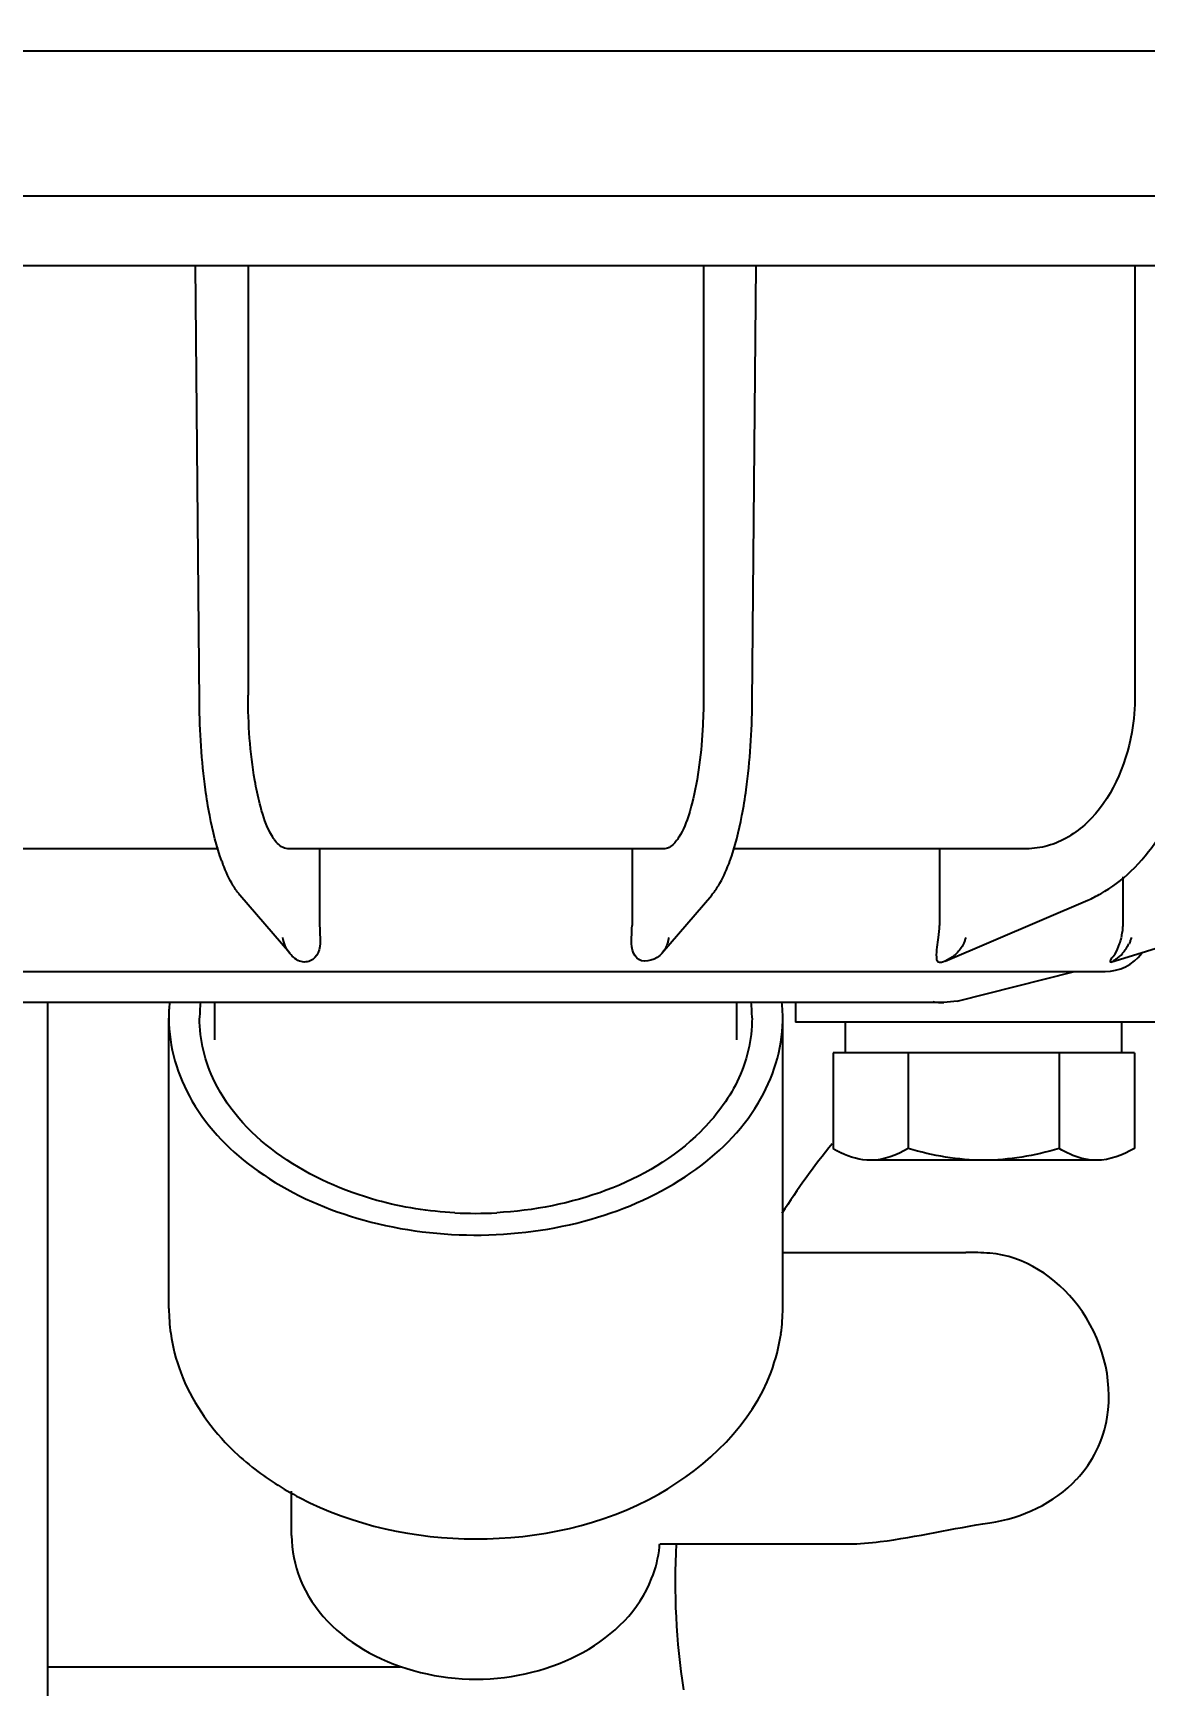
# Model space of a CAD drawing. Header units: millimetres. Extents: x 9130 to 9550, y -18883 to -17651.
# Drawn here: x 9351.85 to 9352.574, y -18046.759 to -18045.682 of the extents above; entities that cross this region are included whole.
import ezdxf

# ---------------------------------------------------------------- set-up
doc = ezdxf.new("R2010")
doc.units = ezdxf.units.MM
doc.layers.add('3551370_DKREDXF_CONTINUOUS_LINE', color=7, linetype='Continuous')
doc.layers.add('3884027_DKREDXF_CONTINUOUS_LINE', color=7, linetype='Continuous')
doc.styles.add('KOTE ZA MONNTAZU', font='simplex.shx', dxfattribs={"width": 0.7, "oblique": 8, "height": 3})
doc.dimstyles.new('KOTE ZA MONTAZU u cm', dxfattribs={"dimscale": 0, "dimtxt": 1.5, "dimasz": 1.5, "dimexe": 0.8, "dimexo": 0.1, "dimgap": 1, "dimtad": 1, "dimdec": 1, "dimlfac": 10, "dimzin": 12, "dimdsep": 46, "dimtxsty": 'KOTE ZA MONNTAZU', "dimcen": 1.5, "dimclrt": 1, "dimadec": 0, "dimazin": 0, "dimtfac": 1, "dimtdec": 1, "dimtmove": 0, "dimatfit": 3, "dimfxl": 1, "dimtolj": 2, "dimtzin": 0, "dimarcsym": 0})

# ---------------------------------------------------------------- blocks, each defined once
blk = doc.blocks.new('*D1102')
at = {"color": 0, "lineweight": -2, "transparency": 16777216}
for p, q in [((9345.4099, -18047.6265), (9345.4099, -18048.7074)), ((9359.4099, -18047.6265), (9359.4099, -18048.7074)), ((9346.0099, -18048.5074), (9358.8099, -18048.5074))]:
    blk.add_line(p, q, dxfattribs=at)
at = {"color": 0, "transparency": 16777216}
for points in [[(9346.0099, -18048.4074), (9346.0099, -18048.6074), (9345.4099, -18048.5074)], [(9358.8099, -18048.4074), (9358.8099, -18048.6074), (9359.4099, -18048.5074)]]:
    blk.add_solid(points, dxfattribs=at)
at = {"layer": 'Defpoints', "color": 0, "transparency": 16777216}
for p in [(9345.4099, -18047.5265), (9359.4099, -18047.5265), (9359.4099, -18048.5074)]:
    blk.add_point(p, dxfattribs=at)
at = {"color": 1, "transparency": 16777216, "insert": (9352.4099, -18047.7074), "char_height": 3, "width": 6.923188, "attachment_point": 5, "style": 'KOTE ZA MONNTAZU'}
blk.add_mtext('\\A2;{\\H0.4x;140 cm}', dxfattribs=at)

msp = doc.modelspace()

# ---------------------------------------------------------------- linework, layer by layer
at = {"layer": '3551370_DKREDXF_CONTINUOUS_LINE', "color": 6, "linetype": 'Continuous'}
msp.add_line((9351.8589, -18046.3138), (9351.8589, -18046.8381), dxfattribs=at)
at = {"layer": '3884027_DKREDXF_CONTINUOUS_LINE', "color": 6, "linetype": 'Continuous'}
for p, q in [((9351.391, -18045.6935), (9352.885, -18045.6935)), ((9351.4077, -18045.788), (9352.8684, -18045.788)), ((9351.4532, -18045.8335), (9352.8229, -18045.8335)), ((9351.958, -18046.1181), (9351.9554, -18045.8335)), ((9351.9897, -18045.8335), (9351.9897, -18046.1135)), ((9352.2864, -18045.8335), (9352.2864, -18046.1135)), ((9352.3181, -18046.1181), (9352.3207, -18045.8335)), ((9352.5675, -18045.8335), (9352.5675, -18046.1135)), ((9351.9704, -18046.2135), (9351.7793, -18046.2135)), ((9352.2605, -18046.2135), (9352.0156, -18046.2135)), ((9352.0363, -18046.2135), (9352.0363, -18046.2635)), ((9352.2398, -18046.2135), (9352.2398, -18046.2635)), ((9352.4968, -18046.2135), (9352.3057, -18046.2135)), ((9352.4402, -18046.2135), (9352.4402, -18046.2635)), ((9352.5596, -18046.2317), (9352.5596, -18046.2635)), ((9352.0169, -18046.2816), (9351.9844, -18046.2437)), ((9352.2592, -18046.2816), (9352.2917, -18046.2437)), ((9352.4438, -18046.2868), (9352.5368, -18046.247)), ((9352.5517, -18046.2875), (9352.6797, -18046.2475)), ((9351.728, -18046.2935), (9352.548, -18046.2935)), ((9352.4516, -18046.3128), (9352.528, -18046.2935)), ((9352.443, -18046.3138), (9351.833, -18046.3138)), ((9351.968, -18046.338), (9351.968, -18046.3138)), ((9352.308, -18046.338), (9352.308, -18046.3138)), ((9352.3464, -18046.3138), (9352.3464, -18046.3265)), ((9352.4516, -18046.3128), (9352.443, -18046.3138)), ((9351.938, -18046.513), (9351.938, -18046.3238)), ((9352.338, -18046.513), (9352.338, -18046.3238)), ((9353.0894, -18046.3265), (9352.3464, -18046.3265)), ((9352.3789, -18046.3465), (9352.3789, -18046.3265)), ((9352.5589, -18046.3465), (9352.5589, -18046.3265)), ((9352.3708, -18046.3465), (9352.3708, -18046.4089)), ((9352.4198, -18046.3465), (9352.4198, -18046.4089)), ((9352.518, -18046.3465), (9352.518, -18046.4089)), ((9352.5671, -18046.3465), (9352.5671, -18046.4089)), ((9352.5425, -18046.4165), (9352.3953, -18046.4165)), ((9352.338, -18046.4765), (9352.4574, -18046.4765)), ((9352.018, -18046.661), (9352.018, -18046.6322)), ((9352.258, -18046.6665), (9352.3811, -18046.6665)), ((9351.8589, -18046.7466), (9352.0889, -18046.7466))]:
    msp.add_line(p, q, dxfattribs=at)
at = {"layer": '3884027_DKREDXF_CONTINUOUS_LINE', "color": 7, "linetype": 'Continuous'}
msp.add_line((9352.5671, -18046.3465), (9352.3708, -18046.3465), dxfattribs=at)
at = {"layer": '3884027_DKREDXF_CONTINUOUS_LINE', "color": 6, "linetype": 'Continuous'}
for centre, radius, start, end in [((9352.0893, -18046.179), 0.1243, 200.0661, 200.9758), ((9352.1868, -18046.179), 0.1243, 339.0242, 339.9339), ((9352.5026, -18046.1674), 0.0866, 293.1926, 299.4427), ((9352.1485, -18046.2636), 0.1122, 179.9687, 183.9312), ((9352.1276, -18046.2636), 0.1122, 356.0688, 0.0313), ((9352.3984, -18046.2635), 0.0418, 349.3378, 0.0339), ((9352.5286, -18046.2635), 0.0311, 352.4944, 359.9806), ((9352.508, -18046.2581), 0.0524, 340.5302, 345.4435), ((9352.5287, -18046.2635), 0.0309, 345.5227, 352.5187), ((9352.4358, -18046.2663), 0.0218, 310.0052, 315.4101), ((9352.548, -18046.2635), 0.03, 270, 322.7894), ((9352.5406, -18046.265), 0.0252, 305.6587, 318.4205), ((9352.5392, -18046.2637), 0.027, 318.4148, 334.2474), ((9352.0383, -18046.3238), 0.1003, 174.2613, 179.9922), ((9352.0484, -18046.3238), 0.0903, 173.6171, 179.989), ((9352.2277, -18046.3238), 0.0903, 0.011, 6.3829), ((9352.2377, -18046.3238), 0.1003, 0.0078, 5.7387), ((9352.443, -18046.2788), 0.035, 258.1155, 270), ((9352.2383, -18046.3238), 0.0997, 358.9612, 359.9998), ((9352.7179, -18046.6915), 0.45, 140.5822, 147.7112), ((9352.138, -18046.1967), 0.2544, 266.9292, 273.0708), ((9352.0535, -18046.513), 0.1154, 180.0211, 188.1558), ((9352.2226, -18046.513), 0.1154, 351.8473, 359.9785), ((9352.0579, -18046.5122), 0.1199, 188.2155, 200.8269), ((9352.2183, -18046.5122), 0.1198, 339.3025, 351.79), ((9352.4729, -18046.5715), 0.0775, 316.9429, 350.8663), ((9352.1828, -18046.6609), 0.0753, 354.3698, 355.686), ((9352.7179, -18046.6915), 0.45, 176.8153, 188.949)]:
    msp.add_arc(centre, radius, start, end, dxfattribs=at)
for points, knots in [([(9351.9647, -18046.1919), (9351.9636, -18046.1863), (9351.9597, -18046.1619), (9351.9582, -18046.1371), (9351.958, -18046.1181)], [0, 0, 0, 0, 0.230283, 1, 1, 1, 1]), ([(9351.9973, -18046.1842), (9351.996, -18046.1792), (9351.9912, -18046.1559), (9351.9897, -18046.1321), (9351.9897, -18046.1135)], [0, 0, 0, 0, 0.217511, 1, 1, 1, 1]), ([(9352.2864, -18046.1135), (9352.2864, -18046.12), (9352.2858, -18046.1437), (9352.2831, -18046.1675), (9352.2788, -18046.1842)], [0, 0, 0, 0, 0.274081, 1, 1, 1, 1]), ([(9352.3114, -18046.1919), (9352.3125, -18046.1863), (9352.3164, -18046.1619), (9352.3179, -18046.1371), (9352.3181, -18046.1181)], [0, 0, 0, 0, 0.230283, 1, 1, 1, 1]), ([(9352.5675, -18046.1135), (9352.5675, -18046.1216), (9352.565, -18046.1515), (9352.552, -18046.1816), (9352.5361, -18046.1967)], [0, 0, 0, 0, 0.270628, 1, 1, 1, 1]), ([(9352.5649, -18046.2281), (9352.5715, -18046.2218), (9352.5963, -18046.1912), (9352.6071, -18046.1509), (9352.6083, -18046.1209)], [0, 0, 0, 0, 0.233551, 1, 1, 1, 1]), ([(9352.0057, -18046.2059), (9352.0048, -18046.2045), (9352.0012, -18046.1977), (9351.9988, -18046.1902), (9351.9973, -18046.1842)], [0, 0, 0, 0, 0.205255, 1, 1, 1, 1]), ([(9352.2788, -18046.1842), (9352.2783, -18046.1864), (9352.2761, -18046.1939), (9352.2733, -18046.2013), (9352.2704, -18046.2059)], [0, 0, 0, 0, 0.294356, 1, 1, 1, 1]), ([(9352.0156, -18046.2135), (9352.0127, -18046.2135), (9352.0087, -18046.2105), (9352.0064, -18046.207), (9352.0057, -18046.2059)], [0, 0, 0, 0, 0.679834, 1, 1, 1, 1]), ([(9352.2635, -18046.2128), (9352.2631, -18046.213), (9352.2621, -18046.2134), (9352.261, -18046.2135), (9352.2605, -18046.2135)], [0, 0, 0, 0, 0.511436, 1, 1, 1, 1]), ([(9352.2656, -18046.2116), (9352.2652, -18046.2118), (9352.2646, -18046.2123), (9352.2639, -18046.2127), (9352.2635, -18046.2128)], [0, 0, 0, 0, 0.515763, 1, 1, 1, 1]), ([(9352.0366, -18046.2713), (9352.0369, -18046.2763), (9352.0355, -18046.2861), (9352.0233, -18046.2883), (9352.0189, -18046.284), (9352.0169, -18046.2817)], [0, 0, 0, 0, 0.474655, 0.715032, 1, 1, 1, 1]), ([(9352.2593, -18046.2817), (9352.256, -18046.2857), (9352.2411, -18046.2906), (9352.2392, -18046.2763), (9352.2395, -18046.2713)], [0, 0, 0, 0, 0.503447, 1, 1, 1, 1]), ([(9352.2637, -18046.2713), (9352.2636, -18046.272), (9352.2634, -18046.2734), (9352.263, -18046.2748), (9352.2628, -18046.2755)], [0, 0, 0, 0, 0.500465, 1, 1, 1, 1]), ([(9352.4572, -18046.2713), (9352.457, -18046.272), (9352.4566, -18046.2734), (9352.4561, -18046.2748), (9352.4557, -18046.2755)], [0, 0, 0, 0, 0.49679, 1, 1, 1, 1]), ([(9352.5651, -18046.2713), (9352.5649, -18046.272), (9352.5645, -18046.2734), (9352.5639, -18046.2748), (9352.5636, -18046.2755)], [0, 0, 0, 0, 0.499028, 1, 1, 1, 1]), ([(9352.4438, -18046.2867), (9352.4424, -18046.2873), (9352.4387, -18046.2888), (9352.4383, -18046.2853), (9352.4383, -18046.2842)], [0, 0, 0, 0, 0.586801, 1, 1, 1, 1]), ([(9352.5517, -18046.2875), (9352.5513, -18046.2876), (9352.5524, -18046.2837), (9352.5537, -18046.2834), (9352.5545, -18046.282)], [0, 0, 0, 0, 0.219362, 1, 1, 1, 1]), ([(9352.5553, -18046.2854), (9352.5546, -18046.2859), (9352.5535, -18046.2866), (9352.5523, -18046.2873), (9352.5517, -18046.2875)], [0, 0, 0, 0, 0.571075, 1, 1, 1, 1]), ([(9351.938, -18046.3238), (9351.938, -18046.3425), (9351.9501, -18046.3826), (9351.9963, -18046.4286), (9352.0614, -18046.4582), (9352.1368, -18046.4687), (9352.2123, -18046.4589), (9352.2779, -18046.4298), (9352.3249, -18046.3843), (9352.3377, -18046.3443), (9352.338, -18046.3256)], [0, 0, 0, 0, 0.104639, 0.222046, 0.355487, 0.499284, 0.64326, 0.777166, 0.895105, 1, 1, 1, 1]), ([(9352.1244, -18046.4507), (9352.1073, -18046.4498), (9352.0476, -18046.441), (9351.9869, -18046.4044), (9351.9678, -18046.3652)], [0, 0, 0, 0, 0.282426, 1, 1, 1, 1]), ([(9352.3083, -18046.3652), (9352.3024, -18046.3773), (9352.2648, -18046.4271), (9352.1992, -18046.4482), (9352.1517, -18046.4507)], [0, 0, 0, 0, 0.221432, 1, 1, 1, 1]), ([(9352.3759, -18046.4116), (9352.375, -18046.4112), (9352.3733, -18046.4103), (9352.3716, -18046.4094), (9352.3708, -18046.4089)], [0, 0, 0, 0, 0.496466, 1, 1, 1, 1]), ([(9352.5494, -18046.5838), (9352.5533, -18046.5591), (9352.5399, -18046.5082), (9352.4952, -18046.4787), (9352.4729, -18046.4771)], [0, 0, 0, 0, 0.527974, 1, 1, 1, 1]), ([(9351.9458, -18046.5549), (9351.9526, -18046.5728), (9351.9677, -18046.595), (9351.987, -18046.6122), (9351.9923, -18046.6164)], [0, 0, 0, 0, 0.740188, 1, 1, 1, 1]), ([(9352.1378, -18046.6632), (9352.1788, -18046.6633), (9352.2572, -18046.6472), (9352.3177, -18046.5883), (9352.3304, -18046.5546)], [0, 0, 0, 0, 0.532348, 1, 1, 1, 1]), ([(9351.9923, -18046.6164), (9352.0019, -18046.624), (9352.0455, -18046.6519), (9352.0986, -18046.6632), (9352.1378, -18046.6632)], [0, 0, 0, 0, 0.238504, 1, 1, 1, 1]), ([(9352.3811, -18046.6665), (9352.3879, -18046.6665), (9352.4188, -18046.6636), (9352.449, -18046.6562), (9352.4729, -18046.6528)], [0, 0, 0, 0, 0.220827, 1, 1, 1, 1]), ([(9352.0236, -18046.6894), (9352.0399, -18046.7303), (9352.1383, -18046.7791), (9352.2365, -18046.73), (9352.2526, -18046.6891)], [0, 0, 0, 0, 0.500208, 1, 1, 1, 1])]:
    msp.add_open_spline(points, degree=3, knots=knots, dxfattribs=at)
for points in [[(9351.9726, -18046.2217), (9351.9691, -18046.212), (9351.9666, -18046.202), (9351.9647, -18046.1919)], [(9352.3035, -18046.2217), (9352.307, -18046.212), (9352.3095, -18046.202), (9352.3114, -18046.1919)], [(9352.5361, -18046.1967), (9352.5289, -18046.2034), (9352.5201, -18046.2089), (9352.5106, -18046.2116)], [(9352.2704, -18046.2059), (9352.2691, -18046.208), (9352.2675, -18046.2101), (9352.2656, -18046.2116)], [(9352.5106, -18046.2116), (9352.5061, -18046.2128), (9352.5014, -18046.2135), (9352.4968, -18046.2135)], [(9351.98, -18046.2376), (9351.9773, -18046.2331), (9351.9751, -18046.2284), (9351.9733, -18046.2235)], [(9352.2961, -18046.2376), (9352.2988, -18046.2331), (9352.301, -18046.2284), (9352.3028, -18046.2235)], [(9352.5452, -18046.2428), (9352.5524, -18046.2388), (9352.559, -18046.2338), (9352.5649, -18046.2281)], [(9351.9844, -18046.2437), (9351.9828, -18046.2418), (9351.9813, -18046.2397), (9351.98, -18046.2376)], [(9352.2917, -18046.2437), (9352.2933, -18046.2418), (9352.2948, -18046.2397), (9352.2961, -18046.2376)], [(9352.0169, -18046.2817), (9352.0145, -18046.2788), (9352.0127, -18046.275), (9352.0124, -18046.2713)], [(9352.4383, -18046.2842), (9352.4382, -18046.2799), (9352.4387, -18046.2755), (9352.4395, -18046.2713)], [(9352.2628, -18046.2755), (9352.262, -18046.2777), (9352.2608, -18046.2798), (9352.2593, -18046.2817)], [(9352.4498, -18046.2831), (9352.448, -18046.2846), (9352.446, -18046.2858), (9352.4438, -18046.2867)], [(9352.4557, -18046.2755), (9352.4546, -18046.2778), (9352.4531, -18046.2799), (9352.4513, -18046.2817)], [(9352.5545, -18046.282), (9352.5557, -18046.28), (9352.5566, -18046.2778), (9352.5574, -18046.2755)], [(9351.9678, -18046.3652), (9351.9616, -18046.3524), (9351.958, -18046.338), (9351.958, -18046.3238)], [(9352.318, -18046.3238), (9352.318, -18046.338), (9352.3145, -18046.3524), (9352.3083, -18046.3652)], [(9352.3953, -18046.4165), (9352.3886, -18046.4165), (9352.3819, -18046.4145), (9352.3759, -18046.4116)], [(9352.4198, -18046.4089), (9352.4124, -18046.4132), (9352.4039, -18046.4165), (9352.3953, -18046.4165)], [(9352.4689, -18046.4165), (9352.4523, -18046.4165), (9352.4357, -18046.4135), (9352.4198, -18046.4089)], [(9352.518, -18046.4089), (9352.5021, -18046.4135), (9352.4855, -18046.4165), (9352.4689, -18046.4165)], [(9352.5329, -18046.4153), (9352.5276, -18046.4139), (9352.5227, -18046.4116), (9352.518, -18046.4089)], [(9352.5671, -18046.4089), (9352.5596, -18046.4132), (9352.5511, -18046.4165), (9352.5425, -18046.4165)], [(9352.5425, -18046.4165), (9352.5393, -18046.4165), (9352.536, -18046.4161), (9352.5329, -18046.4153)], [(9352.4729, -18046.4771), (9352.4678, -18046.4767), (9352.4626, -18046.4765), (9352.4574, -18046.4765)], [(9352.4729, -18046.6528), (9352.4938, -18046.6498), (9352.5151, -18046.6398), (9352.5295, -18046.6244)], [(9352.018, -18046.661), (9352.018, -18046.6706), (9352.02, -18046.6805), (9352.0236, -18046.6894)], [(9352.2526, -18046.6891), (9352.2553, -18046.6825), (9352.257, -18046.6754), (9352.2577, -18046.6683)]]:
    msp.add_open_spline(points, degree=3, dxfattribs=at)

# ---------------------------------------------------------------- dimensions: what is measured, and where the dimension line sits
at = {"color": 4}
dim = msp.add_linear_dim(base=(9359.4099, -18048.5074), p1=(9345.4099, -18047.5265), p2=(9359.4099, -18047.5265), text='{\\H0.4x;<>}', dimstyle='KOTE ZA MONTAZU u cm', override={"dimscale": 1, "dimasz": 0.6, "dimexe": 0.2, "dimgap": 0.2, "dimpost": ' cm'}, dxfattribs=at)
dim.commit()
dim.dimension.update_dxf_attribs({"geometry": '*D1102', "text_midpoint": (9352.4099, -18048.5074), "dimtype": 160})

doc.saveas('drawing.dxf')
